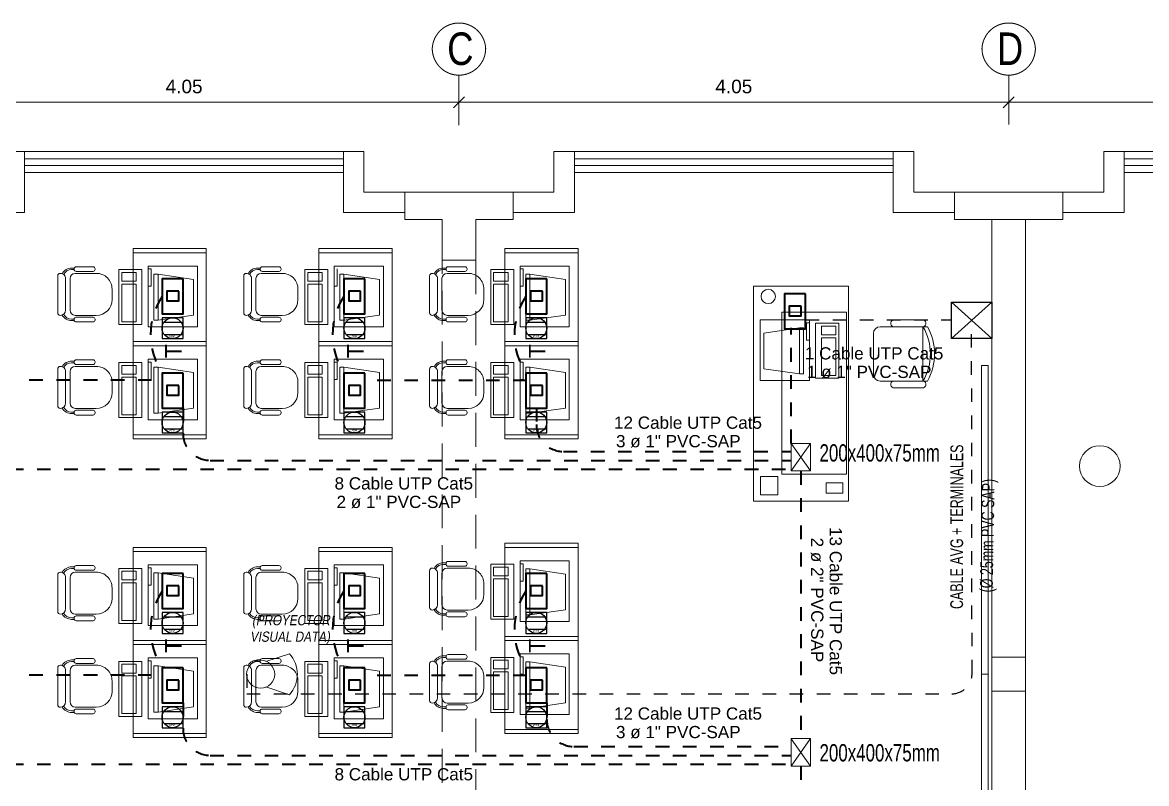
# Model space of a CAD drawing. Header units: millimetres. Extents: x 3354 to 3637, y 1117 to 1358.
# Drawn here: x 3383.69 to 3391.97, y 1259.65 to 1265.25 of the extents above; entities that cross this region are included whole.
import ezdxf

# ---------------------------------------------------------------- set-up
doc = ezdxf.new("R2010")
doc.units = ezdxf.units.MM
for name, pattern in [('ACAD_ISO04W100', [30, 24, -3, 0, -3]), ('ACAD_ISO15W100', [39, 12, -3, 12, -3, 0, -3, 0, -3, 0, -3]), ('DASHED2', [0.375, 0.25, -0.125]), ('DIVIDEX2', [63.5, 25.4, -12.7, 0, -12.7, 0, -12.7]), ('TRAZO_Y_PUNTO2', [0.5, 0.25, -0.125, 0, -0.125])]:
    doc.linetypes.add(name, pattern=pattern)
for name, color, linetype, lineweight in [('ACCESORIOS', 4, 'Continuous', 18), ('CASCO', 252, 'Continuous', 9), ('CONDUCTOR', 162, 'Continuous', 40), ('RED RED TV CABLE', 241, 'ACAD_ISO15W100', 40), ('RED SEGURIDAD', 153, 'ACAD_ISO04W100', 40), ('TEX-ELEC', 7, 'Continuous', 30)]:
    doc.layers.add(name, color=color, linetype=linetype, lineweight=lineweight)
doc.layers.add('centro de luz', color=90, linetype='Continuous')
doc.layers.add('TOMACORRIENTE', color=240, linetype='Continuous')
doc.layers.add('Efec-muebles', color=7, linetype='Continuous', lineweight=13, true_color=0x85826f)
doc.layers.add('texto', color=7, linetype='Continuous', lineweight=9, true_color=0x000000)
doc.styles.add('BYE', font='ARIALN.TTF', dxfattribs={"oblique": 10, "height": 2})
doc.styles.get("Standard").update_dxf_attribs({"font": 'arial.ttf'})
doc.styles.add('style1', font='arial.ttf')
doc.styles.add('style2', font='arial.ttf')
doc.dimstyles.new('Esc  1  50', dxfattribs={"dimtxt": 0.1, "dimasz": 0.08, "dimexe": 0.2, "dimexo": 0.15, "dimgap": 0.065, "dimtad": 1, "dimzin": 4, "dimdsep": 46, "dimtxsty": 'Standard', "dimblk": 'OBLIQUE', "dimcen": 0.12, "dimdle": 0.15, "dimadec": 0, "dimazin": 0, "dimtfac": 1, "dimtix": 1, "dimtmove": 0, "dimatfit": 3, "dimldrblk": 'OBLIQUE', "dimfxl": 0, "dimarcsym": 0})

# ---------------------------------------------------------------- blocks, each defined once
blk = doc.blocks.new('RECTANG')
for p, q in [((1, 1), (0, 1)), ((0, 1), (0, 0)), ((1, 0), (1, 1)), ((0, 0), (1, 0))]:
    blk.add_line(p, q)
blk = doc.blocks.new('Silla-3')
at = {"color": 0}
for p, q in [((-0.085, 0.909), (0.085, 0.909)), ((-0.447, 0.601), (-0.447, 0.329)), ((-0.404, 0.635), (-0.413, 0.635)), ((-0.37, 0.329), (-0.37, 0.601)), ((-0.34, 0.314), (-0.34, 0.654)), ((0.34, 0.654), (0.34, 0.314)), ((0.37, 0.329), (0.37, 0.601)), ((0.404, 0.635), (0.413, 0.635)), ((0.447, 0.601), (0.447, 0.329)), ((-0.425, 0.253), (-0.425, 0.298)), ((-0.413, 0.295), (-0.404, 0.295)), ((-0.4, 0.253), (-0.4, 0.296)), ((0.255, 0.229), (-0.255, 0.229)), ((0.4, 0.253), (0.4, 0.296)), ((0.413, 0.295), (0.404, 0.295)), ((0.425, 0.253), (0.425, 0.298)), ((-0.34, 0.072), (-0.34, 0.072)), ((0.297, 0.03), (-0.298, 0.03)), ((-0.255, 0.157), (0.255, 0.157)), ((0.34, 0.072), (0.34, 0.072))]:
    blk.add_line(p, q, dxfattribs=at)
for centre, radius, start, end in [((-0.085, 0.654), 0.255, 90, 180), ((0.085, 0.654), 0.255, 0, 90), ((-0.413, 0.601), 0.034, 90, 180), ((-0.404, 0.601), 0.034, 0, 90), ((0.404, 0.601), 0.034, 90, 180), ((0.413, 0.601), 0.034, 0, 90), ((-0.413, 0.329), 0.034, 180, 270), ((-0.255, 0.253), 0.17, 180, 242.1194), ((-0.404, 0.329), 0.034, 270, 0), ((-0.255, 0.253), 0.145, 180, 242.3805), ((-0.255, 0.314), 0.085, 180, 270), ((0.255, 0.314), 0.085, 270, 0), ((0.255, 0.253), 0.145, 297.6195, 0), ((0.255, 0.253), 0.17, 297.8806, 360), ((0.404, 0.329), 0.034, 180, 270), ((0.413, 0.329), 0.034, 270, 0), ((-0.255, 0.072), 0.085, 90, 180), ((-0.298, 0.072), 0.0425, 180, 270), ((0.255, 0.072), 0.085, 360, 90), ((0.297, 0.072), 0.0425, 270, 360)]:
    blk.add_arc(centre, radius, start, end, dxfattribs=at)
blk = doc.blocks.new('MUEBLE MAESTRO INT')
at = {"layer": 'Efec-muebles', "lineweight": 15}
for p, q in [((3228.4404, 1644.779), (3228.4404, 1646.3644)), ((3228.4404, 1646.3644), (3229.1404, 1646.3644)), ((3229.1404, 1646.3644), (3229.1404, 1644.779)), ((3228.779, 1646.0572), (3228.5165, 1646.0176)), ((3228.8091, 1646.0572), (3228.779, 1646.0572)), ((3228.779, 1646.0572), (3228.779, 1645.717)), ((3228.8091, 1645.717), (3228.8091, 1646.0572)), ((3228.8511, 1646.0947), (3228.8298, 1646.0947)), ((3228.8298, 1646.0947), (3228.8298, 1645.9668)), ((3229.7228, 1646.065), (3229.3728, 1646.065)), ((3229.4728, 1646.115), (3229.6884, 1646.115)), ((3229.6884, 1645.665), (3229.6884, 1646.065)), ((3228.5165, 1646.0176), (3228.5165, 1645.7554)), ((3228.8298, 1645.9668), (3228.8511, 1645.9668)), ((3229.3228, 1646.015), (3229.3228, 1645.715)), ((3228.5165, 1645.7554), (3228.779, 1645.717)), ((3228.779, 1645.717), (3228.8091, 1645.717)), ((3229.3728, 1645.665), (3229.7228, 1645.665)), ((3229.3728, 1645.665), (3229.4728, 1645.665)), ((3229.4728, 1645.615), (3229.6884, 1645.615)), ((3229.1404, 1644.779), (3228.4404, 1644.779))]:
    blk.add_line(p, q, dxfattribs=at)
for points in [[(3228.6482, 1646.1727), (3229.1255, 1646.1727), (3229.1255, 1644.98), (3228.6482, 1644.98)], [(3228.4922, 1644.9613), (3228.6201, 1644.9613), (3228.6201, 1644.8273), (3228.4922, 1644.8273)], [(3228.9757, 1644.9145), (3229.0974, 1644.9145), (3229.0974, 1644.8397), (3228.9757, 1644.8397)]]:
    blk.add_lwpolyline(points, close=True, dxfattribs=at)
blk.add_circle((3228.5483, 1646.288), 0.053, dxfattribs=at)
for centre, radius, start, end in [((3229.3728, 1646.015), 0.05, 90, 180), ((3229.4761, 1646.0896), 0.0256, 83.03087, 253.72604), ((3229.685, 1646.0896), 0.0256, 286.27396, 96.96913), ((3229.3492, 1645.865), 0.3937, 329.47325, 30.52675), ((3229.3492, 1645.865), 0.4237, 331.83711, 28.16289), ((3229.3728, 1645.715), 0.05, 180, 270), ((3229.4761, 1645.6404), 0.0256, 106.27396, 276.96913), ((3229.685, 1645.6404), 0.0256, 263.03087, 73.72604)]:
    blk.add_arc(centre, radius, start, end, dxfattribs=at)
for p, xscale, yscale, zscale, rotation in [((3228.8511, 1645.6684), 0.4476315789474938, 0.3623684210524516, 0.4476315789474938, 89.99999999761354), ((3229.0676, 1645.6851), 0.4049999999990632, 0.1705263157894024, 0.4049999999990632, 89.9999999976196), ((3229.0463, 1646.0048), 0.06394736842003113, 0.1065789473682344, 0.06394736842003113, 89.99999999755532), ((3229.0463, 1645.7064), 0.2771052631587736, 0.1065789473682344, 0.2771052631587736, 89.99999999764933)]:
    blk.add_blockref('RECTANG', p, dxfattribs=dict(at, xscale=xscale, yscale=yscale, zscale=zscale, rotation=rotation))
blk = doc.blocks.new('_Oblique')
at = {"color": 0, "linetype": 'ByBlock', "lineweight": -2}
blk.add_line((-0.5, -0.5), (0.5, 0.5), dxfattribs=at)
blk = doc.blocks.new('*D340')
at = {"layer": 'CASCO', "color": 0, "lineweight": -2, "transparency": 16777216}
for p, q in [((3360.3863, 1257.6985), (3360.3863, 1258.0657)), ((3364.4363, 1257.6985), (3364.4363, 1258.0657)), ((3360.2363, 1257.8657), (3364.5863, 1257.8657))]:
    blk.add_line(p, q, dxfattribs=at)
at = {"layer": 'Defpoints', "color": 0, "transparency": 16777216}
for p in [(3364.4363, 1257.8657), (3360.3863, 1257.5485), (3364.4363, 1257.5485)]:
    blk.add_point(p, dxfattribs=at)
at = {"layer": 'CASCO', "color": 0, "lineweight": -2, "transparency": 16777216, "xscale": 0.08, "yscale": 0.08, "zscale": 0.08, "rotation": 180}
blk.add_blockref('_Oblique', (3360.3863, 1257.8657), dxfattribs=at)
at = {"layer": 'CASCO', "color": 0, "lineweight": -2, "transparency": 16777216, "xscale": 0.08, "yscale": 0.08, "zscale": 0.08}
blk.add_blockref('_Oblique', (3364.4363, 1257.8657), dxfattribs=at)
at = {"layer": 'CASCO', "color": 0, "transparency": 16777216, "insert": (3362.4113, 1257.9818), "char_height": 0.1, "attachment_point": 5}
blk.add_mtext('4.05', dxfattribs=at)
blk = doc.blocks.new('*D341')
at = {"layer": 'CASCO', "color": 0, "lineweight": -2, "transparency": 16777216}
for p, q in [((3364.4363, 1257.6985), (3364.4363, 1258.0657)), ((3368.4863, 1257.703), (3368.4863, 1258.0657)), ((3364.2863, 1257.8657), (3368.6363, 1257.8657))]:
    blk.add_line(p, q, dxfattribs=at)
at = {"layer": 'Defpoints', "color": 0, "transparency": 16777216}
for p in [(3368.4863, 1257.8657), (3364.4363, 1257.5485), (3368.4863, 1257.553)]:
    blk.add_point(p, dxfattribs=at)
at = {"layer": 'CASCO', "color": 0, "lineweight": -2, "transparency": 16777216, "xscale": 0.08, "yscale": 0.08, "zscale": 0.08, "rotation": 180}
blk.add_blockref('_Oblique', (3364.4363, 1257.8657), dxfattribs=at)
at = {"layer": 'CASCO', "color": 0, "lineweight": -2, "transparency": 16777216, "xscale": 0.08, "yscale": 0.08, "zscale": 0.08}
blk.add_blockref('_Oblique', (3368.4863, 1257.8657), dxfattribs=at)
at = {"layer": 'CASCO', "color": 0, "transparency": 16777216, "insert": (3366.4613, 1257.9818), "char_height": 0.1, "attachment_point": 5}
blk.add_mtext('4.05', dxfattribs=at)
blk = doc.blocks.new('*D342')
at = {"layer": 'CASCO', "color": 0, "lineweight": -2, "transparency": 16777216}
for p, q in [((3368.4863, 1257.703), (3368.4863, 1258.0657)), ((3372.5363, 1257.6985), (3372.5363, 1258.0657)), ((3368.3363, 1257.8657), (3372.6863, 1257.8657))]:
    blk.add_line(p, q, dxfattribs=at)
at = {"layer": 'Defpoints', "color": 0, "transparency": 16777216}
for p in [(3372.5363, 1257.8657), (3368.4863, 1257.553), (3372.5363, 1257.5485)]:
    blk.add_point(p, dxfattribs=at)
at = {"layer": 'CASCO', "color": 0, "lineweight": -2, "transparency": 16777216, "xscale": 0.08, "yscale": 0.08, "zscale": 0.08, "rotation": 180}
blk.add_blockref('_Oblique', (3368.4863, 1257.8657), dxfattribs=at)
at = {"layer": 'CASCO', "color": 0, "lineweight": -2, "transparency": 16777216, "xscale": 0.08, "yscale": 0.08, "zscale": 0.08}
blk.add_blockref('_Oblique', (3372.5363, 1257.8657), dxfattribs=at)
at = {"layer": 'CASCO', "color": 0, "transparency": 16777216, "insert": (3370.5113, 1257.9818), "char_height": 0.1, "attachment_point": 5}
blk.add_mtext('4.05', dxfattribs=at)
blk = doc.blocks.new('2 PISO')
at = {"layer": 'CASCO', "lineweight": 0}
for p, q in [((3363.5863, 1257.5029), (3361.2363, 1257.5029)), ((3367.6363, 1257.5029), (3365.2863, 1257.5029)), ((3371.6863, 1257.5029), (3369.3363, 1257.5029))]:
    blk.add_line(p, q, dxfattribs=at)
at = {"layer": 'CASCO', "ltscale": 2}
for p, q in [((3361.2363, 1257.3495), (3363.5863, 1257.3495)), ((3365.2863, 1257.3495), (3367.6363, 1257.3495)), ((3369.3363, 1257.3495), (3371.6863, 1257.3495))]:
    blk.add_line(p, q, dxfattribs=at)
at = {"layer": 'CASCO', "ltscale": 2, "const_width": 0.0076}
for points in [[(3364.6331, 1258.2626, 0.951688), (3364.2394, 1258.2626, 1)], [(3368.6831, 1258.2626, 0.951688), (3368.2894, 1258.2626, 1)]]:
    blk.add_lwpolyline(points, format="xyb", close=True, dxfattribs=at)
at = {"layer": 'CASCO', "ltscale": 2}
for points in [[(3361.2363, 1257.5029), (3361.0863, 1257.5029), (3361.0863, 1257.2029), (3360.7863, 1257.2029), (3360.7863, 1257.0529), (3361.2363, 1257.0529)], [(3364.0363, 1257.2029), (3363.7363, 1257.2029), (3363.7363, 1257.5029), (3363.5863, 1257.5029), (3363.5863, 1257.0529), (3364.0363, 1257.0529)], [(3365.2863, 1257.5029), (3365.1363, 1257.5029), (3365.1363, 1257.2029), (3364.8363, 1257.2029), (3364.8363, 1257.0529), (3365.2863, 1257.0529)], [(3369.3363, 1257.5029), (3369.1863, 1257.5029), (3369.1863, 1257.2029), (3368.8863, 1257.2029), (3368.8863, 1257.0529), (3369.3363, 1257.0529)], [(3368.3613, 1253.7779), (3368.6113, 1253.7779), (3368.6113, 1257.0029), (3368.3613, 1257.0029)], [(3368.6113, 1253.5279), (3368.6113, 1250.3029), (3368.3613, 1250.3029), (3368.3613, 1251.5529), (3368.3613, 1251.5529), (3368.3613, 1251.7029), (3368.3613, 1251.7029), (3368.3613, 1253.5279)]]:
    blk.add_lwpolyline(points, close=True, dxfattribs=at)
blk.add_lwpolyline([(3367.7863, 1257.0529), (3368.0863, 1257.0529), (3368.0863, 1257.2029), (3367.7863, 1257.2029), (3367.7863, 1257.5029), (3367.6363, 1257.5029), (3367.6362, 1257.0529), (3367.6362, 1257.0529), (3367.7863, 1257.0529), (3367.7863, 1257.0529), (3367.7863, 1257.0529), (3367.7863, 1257.0529)], dxfattribs=at)
at = {"layer": 'CASCO'}
for points in [[(3361.2363, 1257.4495), (3363.5863, 1257.4495), (3363.5863, 1257.3995), (3361.2363, 1257.3995), (3361.2363, 1257.4495)], [(3365.2863, 1257.4495), (3367.6363, 1257.4495), (3367.6363, 1257.3995), (3365.2863, 1257.3995), (3365.2863, 1257.4495)], [(3369.3363, 1257.4495), (3371.6863, 1257.4495), (3371.6863, 1257.3995), (3369.3363, 1257.3995), (3369.3363, 1257.4495)], [(3368.0863, 1257.0029), (3368.0863, 1257.2029), (3368.8863, 1257.2029), (3368.8863, 1257.0029), (3368.0863, 1257.0029)]]:
    blk.add_lwpolyline(points, dxfattribs=at)
for points in [[(3364.0363, 1257.0029), (3364.3113, 1257.0029), (3364.3113, 1256.7029), (3364.5613, 1256.7029), (3364.5613, 1257.0029), (3364.8363, 1257.0029), (3364.8363, 1257.2029), (3364.8363, 1257.2029), (3364.0363, 1257.2029), (3364.0363, 1257.2029)], [(3368.3363, 1253.6529), (3368.3363, 1255.9279), (3368.2863, 1255.9279), (3368.2863, 1253.6529)], [(3368.6113, 1253.7779), (3368.6113, 1253.5279), (3368.3613, 1253.5279), (3368.3613, 1253.7779)], [(3368.3363, 1253.6529), (3368.3363, 1251.1279), (3368.2863, 1251.1279), (3368.2863, 1253.6529)]]:
    blk.add_lwpolyline(points, close=True, dxfattribs=at)
at = {"layer": 'CASCO', "linetype": 'DASHED2', "lineweight": 5}
blk.add_lwpolyline([(3364.3113, 1256.7029), (3364.5613, 1256.7029), (3364.5613, 1250.6029), (3364.3113, 1250.6029)], close=True, dxfattribs=at)
at = {"layer": 'CASCO', "style": 'style1', "width": 0.8}
for s, p in [('C', (3364.3496, 1258.1404)), ('D', (3368.3996, 1258.1404))]:
    blk.add_text(s, height=0.24, dxfattribs=at).set_placement(p)
at = {"layer": 'CASCO'}
for base, p1, p2, picture, middle in [((3364.4363, 1257.8657), (3360.3863, 1257.5485), (3364.4363, 1257.5485), '*D340', (3362.4113, 1257.9818)), ((3368.4863, 1257.8657), (3364.4363, 1257.5485), (3368.4863, 1257.553), '*D341', (3366.4613, 1257.9818)), ((3372.5363, 1257.8657), (3368.4863, 1257.553), (3372.5363, 1257.5485), '*D342', (3370.5113, 1257.9818))]:
    dim = blk.add_linear_dim(base=base, p1=p1, p2=p2, dimstyle='Esc  1  50', dxfattribs=at)
    dim.commit()
    dim.dimension.update_dxf_attribs({"geometry": picture, "text_midpoint": middle})

msp = doc.modelspace()

# ---------------------------------------------------------------- linework, layer by layer
at = {"ltscale": 2}
for p, q in [((3390.5345, 1263.193), (3390.8313, 1262.925)), ((3390.5345, 1262.925), (3390.8313, 1263.193))]:
    msp.add_line(p, q, dxfattribs=at)
msp.add_lwpolyline([(3390.5345, 1263.193), (3390.8313, 1263.193), (3390.8313, 1262.925), (3390.5345, 1262.925)], close=True, dxfattribs=at)
at = {"layer": 'ACCESORIOS'}
for p, q in [((3389.496, 1262.1528), (3389.3531, 1261.95)), ((3389.3531, 1262.1509), (3389.496, 1261.95)), ((3389.496, 1259.9781), (3389.3531, 1259.7754)), ((3389.3531, 1259.9763), (3389.496, 1259.7754))]:
    msp.add_line(p, q, dxfattribs=at)
at = {"layer": 'ACCESORIOS', "color": 1, "linetype": 'Continuous', "lineweight": 20, "ltscale": 0.1}
for p, q in [((3385.484, 1260.5452), (3385.6572, 1260.6038)), ((3385.484, 1260.36), (3385.6572, 1260.3014))]:
    msp.add_line(p, q, dxfattribs=at)
at = {"layer": 'ACCESORIOS'}
for points in [[(3389.3531, 1262.1527), (3389.3531, 1261.95), (3389.496, 1261.95), (3389.496, 1262.1527)], [(3389.3531, 1259.978), (3389.3531, 1259.7754), (3389.496, 1259.7754), (3389.496, 1259.978)]]:
    msp.add_lwpolyline(points, close=True, dxfattribs=at)
at = {"layer": 'ACCESORIOS', "color": 1, "linetype": 'Continuous', "lineweight": 20, "ltscale": 0.1}
msp.add_circle((3385.4452, 1260.4523), 0.1033, dxfattribs=at)
msp.add_arc((3385.492, 1260.4526), 0.2239, 317.52775, 42.47225, dxfattribs=at)
at = {"layer": 'CONDUCTOR'}
for points in [[(3384.8738, 1263.3656), (3384.7191, 1263.3656), (3384.7191, 1263.1081), (3384.8738, 1263.1081)], [(3386.2138, 1263.3656), (3386.0591, 1263.3656), (3386.0591, 1263.1081), (3386.2138, 1263.1081)], [(3387.5538, 1263.3656), (3387.3991, 1263.3656), (3387.3991, 1263.1081), (3387.5538, 1263.1081)], [(3384.8416, 1263.2734), (3384.7538, 1263.2734), (3384.7538, 1263.2032), (3384.8416, 1263.2032)], [(3386.1816, 1263.2734), (3386.0938, 1263.2734), (3386.0938, 1263.2032), (3386.1816, 1263.2032)], [(3387.5216, 1263.2734), (3387.4338, 1263.2734), (3387.4338, 1263.2032), (3387.5216, 1263.2032)], [(3389.4596, 1263.2551), (3389.305, 1263.2551), (3389.305, 1262.9976), (3389.4596, 1262.9976)], [(3389.4274, 1263.1629), (3389.3397, 1263.1629), (3389.3397, 1263.0927), (3389.4274, 1263.0927)], [(3384.8738, 1262.6706), (3384.7191, 1262.6706), (3384.7191, 1262.4131), (3384.8738, 1262.4131)], [(3386.2138, 1262.6706), (3386.0591, 1262.6706), (3386.0591, 1262.4131), (3386.2138, 1262.4131)], [(3387.5538, 1262.6706), (3387.3991, 1262.6706), (3387.3991, 1262.4131), (3387.5538, 1262.4131)], [(3384.8416, 1262.5784), (3384.7538, 1262.5784), (3384.7538, 1262.5083), (3384.8416, 1262.5083)], [(3386.1816, 1262.5784), (3386.0938, 1262.5784), (3386.0938, 1262.5083), (3386.1816, 1262.5083)], [(3387.5216, 1262.5784), (3387.4338, 1262.5784), (3387.4338, 1262.5083), (3387.5216, 1262.5083)], [(3384.8738, 1261.1947), (3384.7191, 1261.1947), (3384.7191, 1260.9372), (3384.8738, 1260.9372)], [(3386.2138, 1261.1947), (3386.0591, 1261.1947), (3386.0591, 1260.9372), (3386.2138, 1260.9372)], [(3387.5538, 1261.1947), (3387.3991, 1261.1947), (3387.3991, 1260.9372), (3387.5538, 1260.9372)], [(3384.8416, 1261.1025), (3384.7538, 1261.1025), (3384.7538, 1261.0323), (3384.8416, 1261.0323)], [(3386.1816, 1261.1025), (3386.0938, 1261.1025), (3386.0938, 1261.0323), (3386.1816, 1261.0323)], [(3387.5216, 1261.1025), (3387.4338, 1261.1025), (3387.4338, 1261.0323), (3387.5216, 1261.0323)], [(3384.8738, 1260.4997), (3384.7191, 1260.4997), (3384.7191, 1260.2422), (3384.8738, 1260.2422)], [(3386.2138, 1260.4997), (3386.0591, 1260.4997), (3386.0591, 1260.2422), (3386.2138, 1260.2422)], [(3387.5538, 1260.4997), (3387.3991, 1260.4997), (3387.3991, 1260.2422), (3387.5538, 1260.2422)], [(3384.8416, 1260.4075), (3384.7538, 1260.4075), (3384.7538, 1260.3374), (3384.8416, 1260.3374)], [(3386.1816, 1260.4075), (3386.0938, 1260.4075), (3386.0938, 1260.3374), (3386.1816, 1260.3374)], [(3387.5216, 1260.4075), (3387.4338, 1260.4075), (3387.4338, 1260.3374), (3387.5216, 1260.3374)]]:
    msp.add_lwpolyline(points, close=True, dxfattribs=at)
at = {"layer": 'Efec-muebles'}
for p, q in [((3384.5048, 1263.5876), (3385.0448, 1263.5876)), ((3384.5048, 1263.5876), (3384.5048, 1262.9172)), ((3384.5048, 1263.5576), (3385.0448, 1263.5576)), ((3385.0448, 1263.5876), (3385.0448, 1262.8722)), ((3385.8748, 1263.5876), (3385.8748, 1262.9172)), ((3385.8748, 1263.5876), (3386.4148, 1263.5876)), ((3385.8748, 1263.5576), (3386.4148, 1263.5576)), ((3386.4148, 1263.5876), (3386.4148, 1262.8722)), ((3387.2448, 1263.5876), (3387.7848, 1263.5876)), ((3387.2448, 1263.5876), (3387.2448, 1262.9172)), ((3387.2448, 1263.5876), (3387.7848, 1263.5876)), ((3387.2448, 1263.5576), (3387.2448, 1263.5876)), ((3387.2448, 1263.5576), (3387.7848, 1263.5576)), ((3387.2448, 1263.5576), (3387.7848, 1263.5576)), ((3387.7848, 1263.5876), (3387.7848, 1262.8722)), ((3384.617, 1263.4376), (3384.6383, 1263.4376)), ((3384.6383, 1263.4376), (3384.6383, 1263.3097)), ((3384.659, 1263.4), (3384.6892, 1263.4)), ((3384.659, 1263.0598), (3384.659, 1263.4)), ((3384.6892, 1263.4), (3384.6892, 1263.0598)), ((3384.6892, 1263.4), (3384.9517, 1263.3604)), ((3386.0083, 1263.4376), (3386.0083, 1263.3097)), ((3386.029, 1263.4), (3386.0592, 1263.4)), ((3386.029, 1263.0598), (3386.029, 1263.4)), ((3386.0592, 1263.4), (3386.0592, 1263.0598)), ((3386.0592, 1263.4), (3386.3217, 1263.3604)), ((3387.357, 1263.4376), (3387.3783, 1263.4376)), ((3387.3783, 1263.4376), (3387.3783, 1263.3097)), ((3387.399, 1263.4), (3387.4292, 1263.4)), ((3387.399, 1263.0598), (3387.399, 1263.4)), ((3387.4292, 1263.4), (3387.4292, 1263.0598)), ((3387.4292, 1263.4), (3387.6917, 1263.3604)), ((3384.6383, 1263.3097), (3384.617, 1263.3097)), ((3384.9517, 1263.3604), (3384.9517, 1263.0982)), ((3386.0083, 1263.3097), (3385.987, 1263.3097)), ((3386.3217, 1263.3604), (3386.3217, 1263.0982)), ((3387.3783, 1263.3097), (3387.357, 1263.3097)), ((3387.6917, 1263.3604), (3387.6917, 1263.0982)), ((3384.6892, 1263.0598), (3384.659, 1263.0598)), ((3384.9517, 1263.0982), (3384.6892, 1263.0598)), ((3386.0592, 1263.0598), (3386.029, 1263.0598)), ((3386.3217, 1263.0982), (3386.0592, 1263.0598)), ((3387.4292, 1263.0598), (3387.399, 1263.0598)), ((3387.6917, 1263.0982), (3387.4292, 1263.0598)), ((3384.5048, 1262.8722), (3384.5048, 1262.9172)), ((3384.5048, 1262.9022), (3385.0448, 1262.9022)), ((3384.5048, 1262.9022), (3384.5048, 1262.2317)), ((3384.5048, 1262.9022), (3385.0448, 1262.9022)), ((3385.0448, 1262.9022), (3385.0448, 1262.1867)), ((3385.8748, 1262.8722), (3385.8748, 1262.9172)), ((3385.8748, 1262.9022), (3386.4148, 1262.9022)), ((3385.8748, 1262.9022), (3385.8748, 1262.2317)), ((3385.8748, 1262.9022), (3386.4148, 1262.9022)), ((3386.4148, 1262.9022), (3386.4148, 1262.1867)), ((3387.2448, 1262.8722), (3387.2448, 1262.9172)), ((3387.2448, 1262.9022), (3387.7848, 1262.9022)), ((3387.2448, 1262.9022), (3387.2448, 1262.2317)), ((3387.2448, 1262.9022), (3387.7848, 1262.9022)), ((3387.2448, 1262.8722), (3387.2448, 1262.9022)), ((3387.2448, 1262.9022), (3387.7848, 1262.9022)), ((3387.7848, 1262.9022), (3387.7848, 1262.1867)), ((3384.5048, 1262.8722), (3385.0448, 1262.8722)), ((3384.5048, 1262.8722), (3385.0448, 1262.8722)), ((3385.8748, 1262.8722), (3386.4148, 1262.8722)), ((3385.8748, 1262.8722), (3386.4148, 1262.8722)), ((3387.2448, 1262.8722), (3387.7848, 1262.8722)), ((3387.2448, 1262.8722), (3387.7848, 1262.8722)), ((3387.2448, 1262.8722), (3387.7848, 1262.8722)), ((3384.617, 1262.7521), (3384.6383, 1262.7521)), ((3384.6383, 1262.7521), (3384.6383, 1262.6242)), ((3384.659, 1262.7145), (3384.6892, 1262.7145)), ((3384.659, 1262.3743), (3384.659, 1262.7145)), ((3384.6892, 1262.7145), (3384.6892, 1262.3743)), ((3384.6892, 1262.7145), (3384.9517, 1262.6749)), ((3385.987, 1262.7521), (3386.0083, 1262.7521)), ((3386.0083, 1262.7521), (3386.0083, 1262.6242)), ((3386.029, 1262.7145), (3386.0592, 1262.7145)), ((3386.029, 1262.3743), (3386.029, 1262.7145)), ((3386.0592, 1262.7145), (3386.0592, 1262.3743)), ((3386.0592, 1262.7145), (3386.3217, 1262.6749)), ((3387.357, 1262.7521), (3387.3783, 1262.7521)), ((3387.3783, 1262.7521), (3387.3783, 1262.6242)), ((3387.399, 1262.7145), (3387.4292, 1262.7145)), ((3387.399, 1262.3743), (3387.399, 1262.7145)), ((3387.4292, 1262.7145), (3387.4292, 1262.3743)), ((3387.4292, 1262.7145), (3387.6917, 1262.6749)), ((3384.9517, 1262.6749), (3384.9517, 1262.4128)), ((3386.3217, 1262.6749), (3386.3217, 1262.4128)), ((3387.6917, 1262.6749), (3387.6917, 1262.4128)), ((3384.6383, 1262.6242), (3384.617, 1262.6242)), ((3386.0083, 1262.6242), (3385.987, 1262.6242)), ((3387.3783, 1262.6242), (3387.357, 1262.6242)), ((3384.9517, 1262.4128), (3384.6892, 1262.3743)), ((3386.3217, 1262.4128), (3386.0592, 1262.3743)), ((3387.6917, 1262.4128), (3387.4292, 1262.3743)), ((3384.6892, 1262.3743), (3384.659, 1262.3743)), ((3386.0592, 1262.3743), (3386.029, 1262.3743)), ((3387.4292, 1262.3743), (3387.399, 1262.3743)), ((3384.5048, 1262.1867), (3384.5048, 1262.2317)), ((3385.8748, 1262.1867), (3385.8748, 1262.2317)), ((3387.2448, 1262.1867), (3387.2448, 1262.2317)), ((3384.5048, 1262.2167), (3385.0448, 1262.2167)), ((3384.5048, 1262.1867), (3385.0448, 1262.1867)), ((3385.8748, 1262.2167), (3386.4148, 1262.2167)), ((3385.8748, 1262.1867), (3386.4148, 1262.1867)), ((3387.2448, 1262.2167), (3387.7848, 1262.2167)), ((3387.2448, 1262.1867), (3387.7848, 1262.1867)), ((3387.2448, 1261.4167), (3387.7848, 1261.4167)), ((3387.2448, 1261.4167), (3387.2448, 1260.7463)), ((3387.7848, 1261.4167), (3387.7848, 1260.7013)), ((3384.5048, 1261.3867), (3385.0448, 1261.3867)), ((3384.5048, 1261.3867), (3384.5048, 1260.7163)), ((3384.5048, 1261.3567), (3385.0448, 1261.3567)), ((3385.0448, 1261.3867), (3385.0448, 1260.6713)), ((3385.8748, 1261.3867), (3386.4148, 1261.3867)), ((3385.8748, 1261.3867), (3385.8748, 1260.7163)), ((3385.8748, 1261.3567), (3386.4148, 1261.3567)), ((3386.4148, 1261.3867), (3386.4148, 1260.6713)), ((3387.2448, 1261.3867), (3387.7848, 1261.3867)), ((3384.617, 1261.2366), (3384.6383, 1261.2366)), ((3384.6383, 1261.2366), (3384.6383, 1261.1087)), ((3385.987, 1261.2366), (3386.0083, 1261.2366)), ((3386.0083, 1261.2366), (3386.0083, 1261.1087)), ((3387.357, 1261.2666), (3387.3783, 1261.2666)), ((3387.3783, 1261.2666), (3387.3783, 1261.1387)), ((3387.399, 1261.2291), (3387.4292, 1261.2291)), ((3387.399, 1260.8889), (3387.399, 1261.2291)), ((3387.4292, 1261.2291), (3387.4292, 1260.8889)), ((3387.4292, 1261.2291), (3387.6917, 1261.1895)), ((3384.659, 1261.1991), (3384.6892, 1261.1991)), ((3384.659, 1260.8589), (3384.659, 1261.1991)), ((3384.6892, 1261.1991), (3384.6892, 1260.8589)), ((3384.6892, 1261.1991), (3384.9517, 1261.1595)), ((3384.9517, 1261.1595), (3384.9517, 1260.8973)), ((3386.029, 1261.1991), (3386.0592, 1261.1991)), ((3386.029, 1260.8589), (3386.029, 1261.1991)), ((3386.0592, 1261.1991), (3386.0592, 1260.8589)), ((3386.0592, 1261.1991), (3386.3217, 1261.1595)), ((3386.3217, 1261.1595), (3386.3217, 1260.8973)), ((3387.6917, 1261.1895), (3387.6917, 1260.9273)), ((3384.6383, 1261.1087), (3384.617, 1261.1087)), ((3386.0083, 1261.1087), (3385.987, 1261.1087)), ((3387.3783, 1261.1387), (3387.357, 1261.1387)), ((3384.9517, 1260.8973), (3384.6892, 1260.8589)), ((3386.3217, 1260.8973), (3386.0592, 1260.8589)), ((3387.6917, 1260.9273), (3387.4292, 1260.8889)), ((3384.6892, 1260.8589), (3384.659, 1260.8589)), ((3386.0592, 1260.8589), (3386.029, 1260.8589)), ((3387.4292, 1260.8889), (3387.399, 1260.8889)), ((3387.2448, 1260.7013), (3387.2448, 1260.7463)), ((3387.2448, 1260.7313), (3387.7848, 1260.7313)), ((3387.2448, 1260.7313), (3387.2448, 1260.0608)), ((3387.2448, 1260.7313), (3387.7848, 1260.7313)), ((3387.7848, 1260.7313), (3387.7848, 1260.0158)), ((3384.5048, 1260.6713), (3384.5048, 1260.7163)), ((3384.5048, 1260.7013), (3385.0448, 1260.7013)), ((3384.5048, 1260.7013), (3384.5048, 1260.0308)), ((3384.5048, 1260.7013), (3385.0448, 1260.7013)), ((3384.5048, 1260.6713), (3385.0448, 1260.6713)), ((3384.5048, 1260.6713), (3385.0448, 1260.6713)), ((3385.0448, 1260.7013), (3385.0448, 1259.9858)), ((3385.8748, 1260.6713), (3385.8748, 1260.7163)), ((3385.8748, 1260.7013), (3386.4148, 1260.7013)), ((3385.8748, 1260.7013), (3385.8748, 1260.0308)), ((3385.8748, 1260.7013), (3386.4148, 1260.7013)), ((3385.8748, 1260.6713), (3386.4148, 1260.6713)), ((3385.8748, 1260.6713), (3386.4148, 1260.6713)), ((3386.4148, 1260.7013), (3386.4148, 1259.9858)), ((3387.2448, 1260.7013), (3387.7848, 1260.7013)), ((3387.2448, 1260.7013), (3387.7848, 1260.7013)), ((3387.357, 1260.5812), (3387.3783, 1260.5812)), ((3387.3783, 1260.5812), (3387.3783, 1260.4533)), ((3384.617, 1260.5512), (3384.6383, 1260.5512)), ((3384.6383, 1260.5512), (3384.6383, 1260.4233)), ((3384.659, 1260.5136), (3384.6892, 1260.5136)), ((3384.659, 1260.1734), (3384.659, 1260.5136)), ((3384.6892, 1260.5136), (3384.6892, 1260.1734)), ((3384.6892, 1260.5136), (3384.9517, 1260.474)), ((3385.987, 1260.5512), (3386.0083, 1260.5512)), ((3386.0083, 1260.5512), (3386.0083, 1260.4233)), ((3386.029, 1260.5136), (3386.0592, 1260.5136)), ((3386.029, 1260.1734), (3386.029, 1260.5136)), ((3386.0592, 1260.5136), (3386.0592, 1260.1734)), ((3386.0592, 1260.5136), (3386.3217, 1260.474)), ((3387.399, 1260.5436), (3387.4292, 1260.5436)), ((3387.399, 1260.2034), (3387.399, 1260.5436)), ((3387.4292, 1260.5436), (3387.4292, 1260.2034)), ((3387.4292, 1260.5436), (3387.6917, 1260.504)), ((3387.6917, 1260.504), (3387.6917, 1260.2419)), ((3384.6383, 1260.4233), (3384.617, 1260.4233)), ((3384.9517, 1260.474), (3384.9517, 1260.2119)), ((3386.0083, 1260.4233), (3385.987, 1260.4233)), ((3386.3217, 1260.474), (3386.3217, 1260.2119)), ((3387.3783, 1260.4533), (3387.357, 1260.4533)), ((3387.6917, 1260.2419), (3387.4292, 1260.2034)), ((3384.6892, 1260.1734), (3384.659, 1260.1734)), ((3384.9517, 1260.2119), (3384.6892, 1260.1734)), ((3386.0592, 1260.1734), (3386.029, 1260.1734)), ((3386.3217, 1260.2119), (3386.0592, 1260.1734)), ((3387.4292, 1260.2034), (3387.399, 1260.2034)), ((3384.5048, 1259.9858), (3384.5048, 1260.0308)), ((3384.5048, 1260.0158), (3385.0448, 1260.0158)), ((3384.5048, 1259.9858), (3385.0448, 1259.9858)), ((3385.8748, 1259.9858), (3385.8748, 1260.0308)), ((3385.8748, 1260.0158), (3386.4148, 1260.0158)), ((3385.8748, 1259.9858), (3386.4148, 1259.9858)), ((3387.2448, 1260.0158), (3387.2448, 1260.0608)), ((3387.2448, 1260.0458), (3387.7848, 1260.0458)), ((3387.2448, 1260.0158), (3387.7848, 1260.0158))]:
    msp.add_line(p, q, dxfattribs=at)
at = {"layer": 'Efec-muebles', "lineweight": 5}
msp.add_circle((3391.6278, 1261.9855), 0.15, dxfattribs=at)
msp.add_circle((3391.6278, 1261.9855), 0.15, dxfattribs=at)
at = {"layer": 'RED RED TV CABLE', "linetype": 'TRAZO_Y_PUNTO2', "lineweight": 30, "ltscale": 0.3}
msp.add_line((3389.4596, 1263.0633), (3390.5345, 1263.0633), dxfattribs=at)
msp.add_lwpolyline([(3385.3425, 1260.4533), (3385.3423, 1260.3079), (3390.5365, 1260.3079, 0.414214), (3390.6865, 1260.4579), (3390.6829, 1263.059)], format="xyb", dxfattribs=at)
at = {"layer": 'RED SEGURIDAD', "linetype": 'DIVIDEX2', "ltscale": 0.004}
msp.add_line((3389.3531, 1262.1527), (3389.3531, 1263.0044), dxfattribs=at)
for points in [[(3383.539, 1262.6198), (3384.7243, 1262.6198)], [(3387.4074, 1262.6148), (3386.2138, 1262.6148)], [(3389.4245, 1261.95), (3389.4245, 1259.978)], [(3383.539, 1260.4469), (3384.7243, 1260.4469)], [(3387.4074, 1260.4419), (3386.2138, 1260.4419)], [(3389.4245, 1259.7754), (3389.4245, 1258.119), (3390.4851, 1258.119)]]:
    msp.add_lwpolyline(points, dxfattribs=at)
for points in [[(3382.1933, 1262.4151), (3382.1933, 1262.1627, 0.414214), (3382.3933, 1261.9627), (3389.3531, 1261.9627)], [(3384.8733, 1262.4151), (3384.8733, 1262.2275, 0.414214), (3385.0733, 1262.0275), (3389.3531, 1262.0275)], [(3387.4765, 1262.4151), (3387.4765, 1262.2924, 0.414214), (3387.6765, 1262.0924), (3389.3531, 1262.0924)], [(3382.1933, 1260.2422), (3382.1933, 1259.9898, 0.414214), (3382.3933, 1259.7898), (3389.3531, 1259.7898)], [(3384.8733, 1260.2422), (3384.8733, 1260.0546, 0.414214), (3385.0733, 1259.8546), (3389.3531, 1259.8546)], [(3387.5533, 1260.2422), (3387.5533, 1260.1194, 0.414214), (3387.7533, 1259.9194), (3389.3531, 1259.9194)]]:
    msp.add_lwpolyline(points, format="xyb", dxfattribs=at)
for centre in [(3385.1506, 1262.9537), (3386.4906, 1262.9537), (3387.8306, 1262.9537), (3385.1506, 1260.7828), (3386.4906, 1260.7828), (3387.8306, 1260.7828)]:
    msp.add_arc(centre, 0.5161, 146.7315, 213.2685, dxfattribs=at)
at = {"layer": 'TOMACORRIENTE'}
for p, q in [((3384.7318, 1263.0449), (3384.8733, 1263.0449)), ((3386.0718, 1263.0449), (3386.2133, 1263.0449)), ((3387.4118, 1263.0449), (3387.5533, 1263.0449)), ((3384.7339, 1262.9559), (3384.8733, 1262.9559)), ((3386.0739, 1262.9559), (3386.2133, 1262.9559)), ((3387.4139, 1262.9559), (3387.5533, 1262.9559)), ((3384.7318, 1262.3499), (3384.8733, 1262.3499)), ((3386.0718, 1262.3499), (3386.2133, 1262.3499)), ((3387.4118, 1262.3499), (3387.5533, 1262.3499)), ((3384.7339, 1262.2609), (3384.8733, 1262.2609)), ((3386.0739, 1262.2609), (3386.2133, 1262.2609)), ((3387.4139, 1262.2609), (3387.5533, 1262.2609)), ((3384.7318, 1260.874), (3384.8733, 1260.874)), ((3386.0718, 1260.874), (3386.2133, 1260.874)), ((3387.4118, 1260.874), (3387.5533, 1260.874)), ((3384.7339, 1260.7849), (3384.8733, 1260.7849)), ((3386.0739, 1260.7849), (3386.2133, 1260.7849)), ((3387.4139, 1260.7849), (3387.5533, 1260.7849)), ((3384.7318, 1260.179), (3384.8733, 1260.179)), ((3386.0718, 1260.179), (3386.2133, 1260.179)), ((3387.4118, 1260.179), (3387.5533, 1260.179)), ((3384.7339, 1260.09), (3384.8733, 1260.09)), ((3386.0739, 1260.09), (3386.2133, 1260.09)), ((3387.4139, 1260.09), (3387.5533, 1260.09))]:
    msp.add_line(p, q, dxfattribs=at)
at = {"layer": 'TOMACORRIENTE', "ltscale": 0.05}
for points in [[(3384.8733, 1262.9243), (3384.8733, 1263.0786), (3384.7189, 1263.0786), (3384.7189, 1262.9243)], [(3386.2133, 1262.9243), (3386.2133, 1263.0786), (3386.0589, 1263.0786), (3386.0589, 1262.9243)], [(3387.5533, 1262.9243), (3387.5533, 1263.0786), (3387.3989, 1263.0786), (3387.3989, 1262.9243)], [(3384.8733, 1262.2293), (3384.8733, 1262.3836), (3384.7189, 1262.3836), (3384.7189, 1262.2293)], [(3386.2133, 1262.2293), (3386.2133, 1262.3836), (3386.0589, 1262.3836), (3386.0589, 1262.2293)], [(3387.5533, 1262.2293), (3387.5533, 1262.3836), (3387.3989, 1262.3836), (3387.3989, 1262.2293)], [(3384.8733, 1260.7533), (3384.8733, 1260.9077), (3384.7189, 1260.9077), (3384.7189, 1260.7533)], [(3386.2133, 1260.7533), (3386.2133, 1260.9077), (3386.0589, 1260.9077), (3386.0589, 1260.7533)], [(3387.5533, 1260.7533), (3387.5533, 1260.9077), (3387.3989, 1260.9077), (3387.3989, 1260.7533)], [(3384.8733, 1260.0584), (3384.8733, 1260.2127), (3384.7189, 1260.2127), (3384.7189, 1260.0584)], [(3386.2133, 1260.0584), (3386.2133, 1260.2127), (3386.0589, 1260.2127), (3386.0589, 1260.0584)], [(3387.5533, 1260.0584), (3387.5533, 1260.2127), (3387.3989, 1260.2127), (3387.3989, 1260.0584)]]:
    msp.add_lwpolyline(points, close=True, dxfattribs=at)
at = {"layer": 'TOMACORRIENTE', "color": 3}
for centre in [(3384.7961, 1263.0014), (3386.1361, 1263.0014), (3387.4761, 1263.0014), (3384.7961, 1262.3065), (3386.1361, 1262.3065), (3387.4761, 1262.3065), (3384.7961, 1260.8305), (3386.1361, 1260.8305), (3387.4761, 1260.8305), (3384.7961, 1260.1355), (3386.1361, 1260.1355), (3387.4761, 1260.1355)]:
    msp.add_circle(centre, 0.0772, dxfattribs=at)

# ---------------------------------------------------------------- block references
at = {"layer": 'CASCO'}
msp.add_blockref('2 PISO', (22.47, 6.7994), dxfattribs=at)
at = {"layer": 'Efec-muebles'}
for name, p, xscale, yscale, zscale, rotation in [('Silla-3', (3383.9367, 1263.2506), -0.4549380517778445, 0.4549380517778445, 0.4549380517777878, 270.0000000000001), ('RECTANG', (3384.4005, 1263.0279), -0.4049999999990632, 0.1705263157894024, 0.4050000000000269, 270.0000000023804), ('RECTANG', (3384.4218, 1263.3476), -0.06394736842003113, 0.1065789473682344, 0.06394736842105689, 270.0000000024448), ('RECTANG', (3384.617, 1263.0112), -0.4476315789474938, 0.3623684210524516, 0.4476315789473982, 270.0000000023865), ('Silla-3', (3385.3067, 1263.2506), -0.4549380517778445, 0.4549380517778445, 0.4549380517777878, 270.0000000000001), ('RECTANG', (3385.7705, 1263.0279), -0.4049999999990632, 0.1705263157894024, 0.4050000000000269, 270.0000000023804), ('RECTANG', (3385.7918, 1263.3476), -0.06394736842003113, 0.1065789473682344, 0.06394736842105689, 270.0000000024448), ('RECTANG', (3385.987, 1263.0112), -0.4476315789474938, 0.3623684210524516, 0.4476315789473982, 270.0000000023865), ('Silla-3', (3386.6767, 1263.2506), -0.4549380517778445, 0.4549380517778445, 0.4549380517777878, 270.0000000000001), ('RECTANG', (3387.1405, 1263.0279), -0.4049999999990632, 0.1705263157894024, 0.4050000000000269, 270.0000000023804), ('RECTANG', (3387.1618, 1263.3476), -0.06394736842003113, 0.1065789473682344, 0.06394736842105689, 270.0000000024448), ('RECTANG', (3387.357, 1263.0112), -0.4476315789474938, 0.3623684210524516, 0.4476315789473982, 270.0000000023865), ('RECTANG', (3384.4218, 1263.0492), -0.2771052631587736, 0.1065789473682344, 0.2771052631579132, 270.0000000023507), ('RECTANG', (3385.7918, 1263.0492), -0.2771052631587736, 0.1065789473682344, 0.2771052631579132, 270.0000000023507), ('RECTANG', (3387.1618, 1263.0492), -0.2771052631587736, 0.1065789473682344, 0.2771052631579132, 270.0000000023507), ('Silla-3', (3383.9367, 1262.5652), -0.4549380517778445, 0.4549380517778445, 0.4549380517777878, 270.0000000000001), ('RECTANG', (3384.4005, 1262.3424), -0.4049999999990632, 0.1705263157894024, 0.4050000000000269, 270.0000000023804), ('RECTANG', (3384.4218, 1262.6622), -0.06394736842003113, 0.1065789473682344, 0.06394736842105689, 270.0000000024448), ('RECTANG', (3384.617, 1262.3258), -0.4476315789474938, 0.3623684210524516, 0.4476315789473982, 270.0000000023865), ('Silla-3', (3385.3067, 1262.5652), -0.4549380517778445, 0.4549380517778445, 0.4549380517777878, 270.0000000000001), ('RECTANG', (3385.7705, 1262.3424), -0.4049999999990632, 0.1705263157894024, 0.4050000000000269, 270.0000000023804), ('RECTANG', (3385.7918, 1262.6622), -0.06394736842003113, 0.1065789473682344, 0.06394736842105689, 270.0000000024448), ('RECTANG', (3385.987, 1262.3258), -0.4476315789474938, 0.3623684210524516, 0.4476315789473982, 270.0000000023865), ('Silla-3', (3386.6767, 1262.5652), -0.4549380517778445, 0.4549380517778445, 0.4549380517777878, 270.0000000000001), ('RECTANG', (3387.1405, 1262.3424), -0.4049999999990632, 0.1705263157894024, 0.4050000000000269, 270.0000000023804), ('RECTANG', (3387.1618, 1262.6622), -0.06394736842003113, 0.1065789473682344, 0.06394736842105689, 270.0000000024448), ('RECTANG', (3387.357, 1262.3258), -0.4476315789474938, 0.3623684210524516, 0.4476315789473982, 270.0000000023865), ('RECTANG', (3384.4218, 1262.3637), -0.2771052631587736, 0.1065789473682344, 0.2771052631579132, 270.0000000023507), ('RECTANG', (3385.7918, 1262.3637), -0.2771052631587736, 0.1065789473682344, 0.2771052631579132, 270.0000000023507), ('RECTANG', (3387.1618, 1262.3637), -0.2771052631587736, 0.1065789473682344, 0.2771052631579132, 270.0000000023507), ('Silla-3', (3383.9367, 1261.0497), -0.4549380517778445, 0.4549380517778445, 0.4549380517777878, 270.0000000000001), ('RECTANG', (3384.4005, 1260.827), -0.4049999999990632, 0.1705263157894024, 0.4050000000000269, 270.0000000023804), ('RECTANG', (3384.617, 1260.8103), -0.4476315789474938, 0.3623684210524516, 0.4476315789473982, 270.0000000023865), ('Silla-3', (3385.3067, 1261.0497), -0.4549380517778445, 0.4549380517778445, 0.4549380517777878, 270.0000000000001), ('RECTANG', (3385.7705, 1260.827), -0.4049999999990632, 0.1705263157894024, 0.4050000000000269, 270.0000000023804), ('RECTANG', (3385.987, 1260.8103), -0.4476315789474938, 0.3623684210524516, 0.4476315789473982, 270.0000000023865), ('Silla-3', (3386.6767, 1261.0797), -0.4549380517778445, 0.4549380517778445, 0.4549380517777878, 270.0000000000001), ('RECTANG', (3387.1405, 1260.857), -0.4049999999990632, 0.1705263157894024, 0.4050000000000269, 270.0000000023804), ('RECTANG', (3387.1618, 1261.1767), -0.06394736842003113, 0.1065789473682344, 0.06394736842105689, 270.0000000024448), ('RECTANG', (3387.357, 1260.8403), -0.4476315789474938, 0.3623684210524516, 0.4476315789473982, 270.0000000023865), ('RECTANG', (3384.4218, 1261.1467), -0.06394736842003113, 0.1065789473682344, 0.06394736842105689, 270.0000000024448), ('RECTANG', (3385.7918, 1261.1467), -0.06394736842003113, 0.1065789473682344, 0.06394736842105689, 270.0000000024448), ('RECTANG', (3387.1618, 1260.8783), -0.2771052631587736, 0.1065789473682344, 0.2771052631579132, 270.0000000023507), ('RECTANG', (3384.4218, 1260.8483), -0.2771052631587736, 0.1065789473682344, 0.2771052631579132, 270.0000000023507), ('RECTANG', (3385.7918, 1260.8483), -0.2771052631587736, 0.1065789473682344, 0.2771052631579132, 270.0000000023507), ('Silla-3', (3383.9367, 1260.3642), -0.4549380517778445, 0.4549380517778445, 0.4549380517777878, 270.0000000000001), ('RECTANG', (3384.617, 1260.1249), -0.4476315789474938, 0.3623684210524516, 0.4476315789473982, 270.0000000023865), ('Silla-3', (3385.3067, 1260.3642), -0.4549380517778445, 0.4549380517778445, 0.4549380517777878, 270.0000000000001), ('RECTANG', (3385.987, 1260.1249), -0.4476315789474938, 0.3623684210524516, 0.4476315789473982, 270.0000000023865), ('Silla-3', (3386.6767, 1260.3942), -0.4549380517778445, 0.4549380517778445, 0.4549380517777878, 270.0000000000001), ('RECTANG', (3387.1405, 1260.1715), -0.4049999999990632, 0.1705263157894024, 0.4050000000000269, 270.0000000023804), ('RECTANG', (3387.357, 1260.1549), -0.4476315789474938, 0.3623684210524516, 0.4476315789473982, 270.0000000023865), ('RECTANG', (3384.4005, 1260.1415), -0.4049999999990632, 0.1705263157894024, 0.4050000000000269, 270.0000000023804), ('RECTANG', (3384.4218, 1260.4613), -0.06394736842003113, 0.1065789473682344, 0.06394736842105689, 270.0000000024448), ('RECTANG', (3385.7705, 1260.1415), -0.4049999999990632, 0.1705263157894024, 0.4050000000000269, 270.0000000023804), ('RECTANG', (3385.7918, 1260.4613), -0.06394736842003113, 0.1065789473682344, 0.06394736842105689, 270.0000000024448), ('RECTANG', (3387.1618, 1260.4913), -0.06394736842003113, 0.1065789473682344, 0.06394736842105689, 270.0000000024448), ('RECTANG', (3384.4218, 1260.1628), -0.2771052631587736, 0.1065789473682344, 0.2771052631579132, 270.0000000023507), ('RECTANG', (3385.7918, 1260.1628), -0.2771052631587736, 0.1065789473682344, 0.2771052631579132, 270.0000000023507), ('RECTANG', (3387.1618, 1260.1928), -0.2771052631587736, 0.1065789473682344, 0.2771052631579132, 270.0000000023507)]:
    msp.add_blockref(name, p, dxfattribs=dict(at, xscale=xscale, yscale=yscale, zscale=zscale, rotation=rotation))
msp.add_blockref('MUEBLE MAESTRO INT', (160.6365, -383.0528), dxfattribs=at)

# ---------------------------------------------------------------- texts
at = {"width": 0.7}
for s, rotation, p in [('CABLE AVG + TERMINALES', 89.92634, (3390.6199, 1260.9327, 12157.2362)), ('(Ø 25mm PVC SAP)', 88.96826, (3390.8381, 1261.0544, 12157.2362))]:
    msp.add_text(s, height=0.093857, rotation=rotation, dxfattribs=at).set_placement(p)
at = {"style": 'BYE', "oblique": 10}
for s, height, p in [('(PROYECTOR', 0.07519, (3385.3811, 1260.8129)), ('VISUAL DATA)', 0.075191, (3385.3666, 1260.6914))]:
    msp.add_text(s, height=height, dxfattribs=at).set_placement(p)
at = {"layer": 'centro de luz', "color": 0, "char_height": 0.0128, "width": 0.423658, "attachment_point": 3, "rotation": 180}
for insert in [(3384.7738, 1262.9362), (3386.1138, 1262.9362), (3387.4538, 1262.9362), (3384.7738, 1262.2412), (3386.1138, 1262.2412), (3387.4538, 1262.2412), (3384.7738, 1260.7652), (3386.1138, 1260.7652), (3387.4538, 1260.7652), (3384.7738, 1260.0703), (3386.1138, 1260.0703), (3387.4538, 1260.0703)]:
    msp.add_mtext('{\\C254;MCM}', dxfattribs=dict(at, insert=insert))
at = {"layer": 'TEX-ELEC', "linetype": 'ByBlock', "char_height": 0.09, "attachment_point": 1}
for s, insert, width in [('1 Cable UTP Cat5', (3389.4546, 1262.8608), 1.168583), ('1 ø 1" PVC-SAP', (3389.4694, 1262.7244), 1.557193), ('12 Cable UTP Cat5', (3388.0485, 1262.3504), 1.168583), ('3 ø 1" PVC-SAP', (3388.0632, 1262.2141), 1.557193), ('8 Cable UTP Cat5', (3385.9897, 1261.9031), 1.093552), ('2 ø 1" PVC-SAP', (3386.0045, 1261.7668), 1.557193), ('12 Cable UTP Cat5', (3388.0485, 1260.2078), 1.211135), ('3 ø 1" PVC-SAP', (3388.0632, 1260.0714), 1.557193), ('8 Cable UTP Cat5', (3385.9897, 1259.7605), 1.088458)]:
    msp.add_mtext(s, dxfattribs=dict(at, insert=insert, width=width))
at = {"layer": 'TEX-ELEC', "linetype": 'ByBlock', "char_height": 0.09, "attachment_point": 1, "rotation": 270}
for s, insert, width in [('13 Cable UTP Cat5', (3389.7273, 1261.5364), 1.196627), ('2 ø 2" PVC-SAP', (3389.591, 1261.4584), 0.968133)]:
    msp.add_mtext(s, dxfattribs=dict(at, insert=insert, width=width))
at = {"layer": 'texto', "char_height": 0.1275, "width": 0.958096, "attachment_point": 5, "style": 'style2'}
for insert in [(3390.006, 1262.0819), (3390.006, 1259.8728)]:
    msp.add_mtext('\\A1;{\\W0.7;200x400x75mm}', dxfattribs=dict(at, insert=insert))
at = {"layer": 'TOMACORRIENTE', "char_height": 0.121368, "width": 0.048729, "attachment_point": 7, "rotation": 90}
for insert in [(3384.8631, 1262.7798), (3386.2031, 1262.7798), (3387.5431, 1262.7798), (3384.8631, 1260.6089), (3386.2031, 1260.6089), (3387.5431, 1260.6089)]:
    msp.add_mtext('{\\fArial|b0|i0|c0|p34;T}', dxfattribs=dict(at, insert=insert))

doc.saveas('drawing.dxf')
